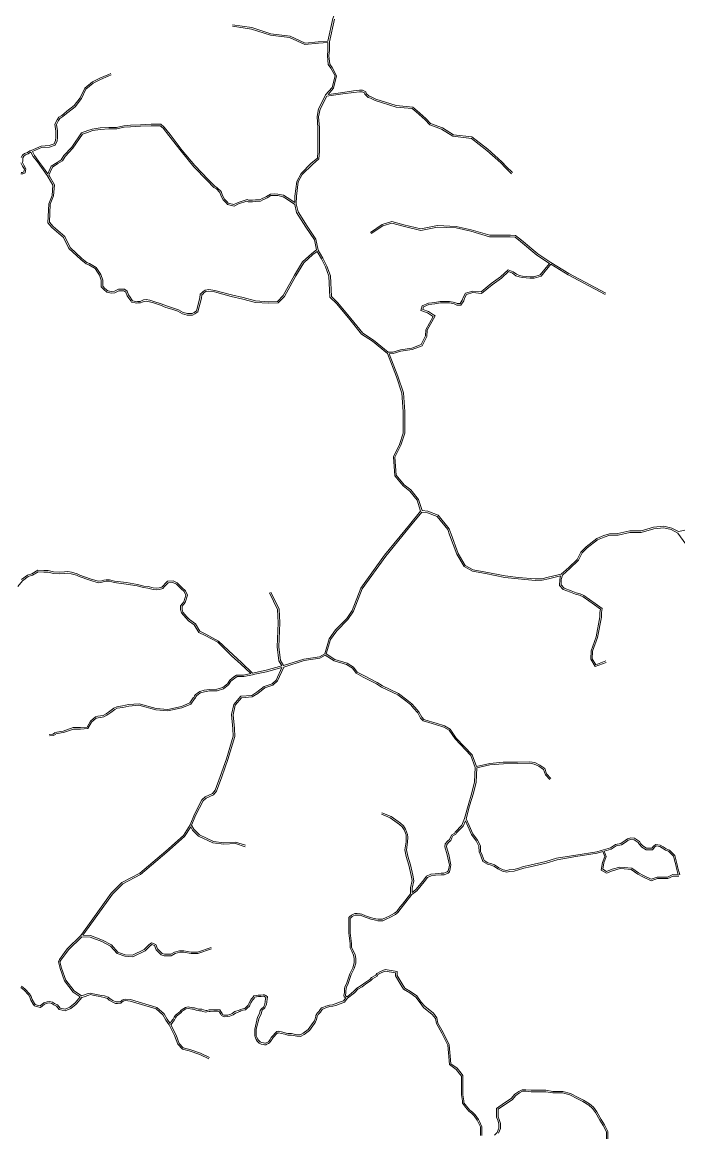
# Model space of a CAD drawing. Header units: millimetres. Extents: x 617885 to 663705, y 7172943 to 7234736.
# Drawn here: x 632193 to 634792, y 7202419 to 7206812 of the extents above; entities that cross this region are included whole.
import ezdxf

# ---------------------------------------------------------------- set-up
doc = ezdxf.new("R2010")
doc.units = ezdxf.units.MM
doc.layers.add('VIAS', color=7, linetype='Continuous', lineweight=5)

msp = doc.modelspace()

# ---------------------------------------------------------------- linework, layer by layer
at = {"layer": 'VIAS', "color": 253}
for points in [[(633256.3, 7207301.5), (633319.1, 7207240.9), (633377.2, 7207176.1), (633399.2, 7207130), (633397, 7207081.4), (633392.5, 7207022.3), (633404.4, 7206993.6), (633474, 7206961.1), (633423.1, 7206826), (633403.6, 7206737.5), (633365, 7206734.3), (633312.7, 7206729.6), (633253.5, 7206756.8), (633177.7, 7206766.4), (633102.1, 7206790.5), (633026.3, 7206801.8)], [(633025.4, 7206795.9), (633100.7, 7206784.7), (633176.4, 7206760.5), (633251.8, 7206750.9), (633311.6, 7206723.5), (633365.5, 7206728.4), (633403, 7206731.5), (633403, 7206701.1), (633401.3, 7206679), (633404.8, 7206644.2), (633415.3, 7206630.2), (633431.6, 7206599.3), (633420.2, 7206553.9), (633394.2, 7206524), (633393.8, 7206523.3), (633366.7, 7206469.2), (633360.6, 7206438.6), (633363.6, 7206393.5), (633363.6, 7206301.1), (633362.2, 7206274.1), (633337.7, 7206253.9), (633296.9, 7206213.2), (633280, 7206182.5), (633272.7, 7206123.7), (633272.1, 7206098.5), (633242.2, 7206118.7), (633227.8, 7206127.3), (633205.8, 7206132.1), (633190.6, 7206133), (633175.8, 7206132), (633160.5, 7206122.5), (633152.3, 7206118.8), (633143, 7206114.2), (633134.3, 7206109.8), (633117.3, 7206108.9), (633104.4, 7206108), (633088.5, 7206108), (633083.4, 7206110.1), (633047.9, 7206098.6), (633031.1, 7206090.6), (633009.2, 7206096.5), (633007.8, 7206098.6), (632994, 7206112.4), (632986, 7206126.6), (632980.3, 7206141.8), (632965.7, 7206157.4), (632955.5, 7206162.9), (632929.6, 7206190.4), (632876.9, 7206244.6), (632826.9, 7206305), (632778.8, 7206367.6), (632755.6, 7206397), (632742, 7206408.4), (632703.3, 7206408.4), (632661.4, 7206406.3), (632621.6, 7206404.2), (632596.3, 7206402.1), (632567.2, 7206395.9), (632536.1, 7206395.9), (632502.5, 7206393.8), (632470.7, 7206389.5), (632453.7, 7206383.2), (632427.7, 7206374.5), (632389.7, 7206317.5), (632358.3, 7206284.1), (632348.1, 7206267.7), (632331.9, 7206257.6), (632308.6, 7206242.1), (632294.7, 7206212.6), (632274.3, 7206241.1), (632258.6, 7206262.9), (632241.5, 7206284.2), (632233.7, 7206300.1), (632270.1, 7206315.7), (632300.9, 7206318.3), (632324.2, 7206325.3), (632331.4, 7206342.1), (632332.9, 7206356.4), (632332.9, 7206381.9), (632329.4, 7206407.8), (632336.8, 7206422.7), (632342.8, 7206431.3), (632354, 7206438.3), (632362.1, 7206444.9), (632373.6, 7206455), (632403.6, 7206477.8), (632428, 7206510.2), (632445.7, 7206547.7), (632474.8, 7206571), (632503.4, 7206584.8), (632534.3, 7206598.7), (632546.2, 7206603.7)], [(634133.9, 7206216.8), (634110.2, 7206239.5), (634091.4, 7206259.3), (634036.1, 7206309.3), (633973.4, 7206358.2), (633899.9, 7206366.5), (633856.2, 7206393.7), (633809.7, 7206411.6), (633791.2, 7206431.6), (633757, 7206462), (633738.9, 7206476.1), (633674.1, 7206482.2), (633592.8, 7206507.9), (633583, 7206513.4), (633574.7, 7206517.3), (633566.1, 7206520), (633554.7, 7206529.8), (633553.6, 7206535.9), (633539.8, 7206543.1), (633528.5, 7206542.5), (633504.7, 7206540.2), (633462.2, 7206534), (633415.9, 7206527.4), (633403.9, 7206525.9), (633425.7, 7206551), (633437.9, 7206600.1), (633420.4, 7206633.4), (633410.6, 7206646.4), (633407.4, 7206679.1), (633409, 7206700.9), (633409, 7206734.4), (633428.9, 7206824.3)], [(632189.5, 7206276.8), (632195.2, 7206285.7), (632203, 7206292.8), (632214, 7206297.2), (632224.1, 7206303), (632228.6, 7206304.5), (632268.6, 7206321.6), (632299.8, 7206324.2), (632319.8, 7206330.2), (632325.5, 7206343.6), (632326.9, 7206356.7), (632326.9, 7206381.5), (632323.2, 7206408.9), (632331.6, 7206425.7), (632338.6, 7206435.8), (632350.5, 7206443.2), (632358.2, 7206449.5), (632369.8, 7206459.6), (632399.3, 7206482), (632422.8, 7206513.3), (632440.9, 7206551.5), (632471.6, 7206576.1), (632500.9, 7206590.2), (632531.9, 7206604.2), (632543.9, 7206609.2)], [(634129.8, 7206212.4), (634105.9, 7206235.3), (634087.2, 7206255.1), (634032.2, 7206304.7), (633971, 7206352.5), (633897.9, 7206360.7), (633853.5, 7206388.3), (633806.3, 7206406.5), (633787, 7206427.3), (633753.2, 7206457.4), (633736.6, 7206470.3), (633672.9, 7206476.3), (633590.4, 7206502.3), (633580.3, 7206508.1), (633572.5, 7206511.7), (633563.2, 7206514.7), (633549.1, 7206526.7), (633548.2, 7206531.9), (633538.5, 7206537), (633528.9, 7206536.6), (633505.5, 7206534.2), (633463, 7206528.1), (633416.7, 7206521.5), (633398.5, 7206519.2), (633372.5, 7206467.3), (633366.6, 7206438.2), (633369.6, 7206393.7), (633369.6, 7206300.9), (633368, 7206271.1), (633341.7, 7206249.5), (633301.8, 7206209.6), (633285.8, 7206180.6), (633278.7, 7206123.3), (633278, 7206093.2), (633285.2, 7206062), (633321.6, 7206004.6), (633355.9, 7205953.7), (633365, 7205910.9), (633382.9, 7205879.2), (633399, 7205846.9), (633413.3, 7205808.3), (633417.3, 7205726.8), (633442.6, 7205701.5), (633494.2, 7205639.4), (633541, 7205582.6), (633583.1, 7205554.5), (633642.4, 7205506.3), (633660.5, 7205506.9), (633690.5, 7205516.2), (633735.8, 7205522.7), (633772.5, 7205537.2), (633789, 7205570.8), (633790.2, 7205594.9), (633819.9, 7205648.1), (633817.8, 7205649.4), (633798.1, 7205661.9), (633771.5, 7205671.8), (633776.1, 7205690.3), (633801.4, 7205701), (633826.2, 7205703.8), (633848.2, 7205707.4), (633884.9, 7205707.4), (633905.5, 7205703.7), (633914.3, 7205699.3), (633926.5, 7205699.3), (633935.3, 7205712), (633938, 7205722.7), (633947.9, 7205740.5), (633976.8, 7205748.5), (634009.5, 7205745.6), (634049.2, 7205778.2), (634086.8, 7205804.2), (634117, 7205832.9), (634136.6, 7205824.8), (634149.5, 7205814.7), (634161.9, 7205810.6), (634173.2, 7205807.7), (634188.9, 7205806.3), (634203.3, 7205804.9), (634218.6, 7205804.9), (634243.4, 7205813.1), (634279.8, 7205857.7), (634230.6, 7205890.9), (634166, 7205944.6), (634143.8, 7205962), (634125.2, 7205963.6), (634043, 7205963.6), (633969, 7205984.9), (633910.4, 7205998), (633836.9, 7206001.3), (633771.2, 7205988.1), (633701.7, 7206004.6), (633656.6, 7206017.5), (633620.2, 7206006.4), (633574.8, 7205975.6)], [(632298.6, 7206206.8), (632300.9, 7206202.4), (632320.8, 7206168.7), (632317.7, 7206125.4), (632304.2, 7206092.5), (632301.3, 7206020.8), (632315.4, 7206004), (632362.1, 7205964.8), (632383.1, 7205920.5), (632429, 7205877.6), (632449.6, 7205861.4), (632459.9, 7205857), (632486, 7205841.6), (632496.9, 7205826.1), (632504.7, 7205813.7), (632512.4, 7205792), (632512.4, 7205767.3), (632520.5, 7205759.2), (632531.8, 7205749.4), (632545.5, 7205746.6), (632558.1, 7205748), (632574.7, 7205755.6), (632597.8, 7205755.6), (632608.3, 7205748.5), (632614.6, 7205733), (632620.3, 7205724.3), (632627.8, 7205713.8), (632630.2, 7205710.3), (632642.6, 7205707.6), (632646.3, 7205706.3), (632650.3, 7205707.7), (632660.6, 7205707.7), (632666.1, 7205710.4), (632674, 7205713.6), (632683.9, 7205715.2), (632698, 7205712.1), (632714.6, 7205707.5), (632743.3, 7205698.5), (632764.2, 7205689.5), (632788, 7205682.1), (632812.3, 7205674.5), (632830.2, 7205664.1), (632847.4, 7205659.8), (632865.8, 7205659.8), (632874, 7205663.8), (632883.4, 7205670.5), (632896.7, 7205721.8), (632898.4, 7205736.4), (632905, 7205741.3), (632908, 7205745.9), (632918.1, 7205752.6), (632932.7, 7205754.2), (632955.7, 7205751.2), (633021.8, 7205733.2), (633068.2, 7205722.7), (633117.4, 7205709.3), (633167.9, 7205706.3), (633204, 7205707.8), (633226.8, 7205730.6), (633271.6, 7205811.1), (633303.3, 7205863.9), (633339.7, 7205897.2), (633358.8, 7205911.1), (633350.3, 7205951.3), (633316.6, 7206001.3), (633279.6, 7206059.6), (633272.4, 7206091.1), (633239, 7206113.6), (633225.6, 7206121.6), (633205, 7206126.1), (633190.6, 7206127), (633177.7, 7206126.1), (633163.3, 7206117.2), (633154.9, 7206113.4), (633145.7, 7206108.8), (633135.9, 7206103.9), (633117.7, 7206103), (633104.6, 7206102), (633087.3, 7206102), (633083.1, 7206103.7), (633050.1, 7206093), (633031.7, 7206084.3), (633005.5, 7206091.3), (633003.2, 7206094.8), (632989.2, 7206108.7), (632980.6, 7206124.1), (632975.1, 7206138.6), (632962, 7206152.6), (632951.8, 7206158.1), (632925.2, 7206186.3), (632872.4, 7206240.5), (632822.2, 7206301.2), (632774.1, 7206363.9), (632751.3, 7206392.8), (632739.9, 7206402.4), (632703.4, 7206402.4), (632661.7, 7206400.3), (632622, 7206398.2), (632597.2, 7206396.1), (632567.8, 7206389.9), (632536.3, 7206389.9), (632503, 7206387.8), (632472.1, 7206383.7), (632455.7, 7206377.5), (632431.5, 7206369.5), (632394.4, 7206313.7), (632363.1, 7206280.4), (632352.4, 7206263.3), (632335.1, 7206252.6), (632313.3, 7206238), (632298.6, 7206206.8)], [(633177.2, 7204558.1), (633210, 7204490.1), (633212.6, 7204436.2), (633208.7, 7204341.3), (633215.3, 7204287.9), (633227.6, 7204267.3), (633308.4, 7204292.9), (633369.9, 7204302.3), (633390.6, 7204314.1), (633408.6, 7204373.2), (633433.9, 7204408), (633477.6, 7204453.5), (633498.7, 7204485.6), (633533.6, 7204573.7), (633627.8, 7204703.8), (633725.7, 7204823.4), (633770.1, 7204878), (633756, 7204921.8), (633727.6, 7204957.4), (633700.5, 7204978.1), (633667.6, 7205017.9), (633662.4, 7205092.3), (633686.3, 7205141.8), (633701.3, 7205186.8), (633701.3, 7205272.3), (633696.3, 7205344.4), (633674.4, 7205409.8), (633638.9, 7205501.5), (633579.5, 7205549.7), (633536.9, 7205578.1), (633489.6, 7205635.6), (633438.2, 7205697.4), (633411.4, 7205724.2), (633407.3, 7205807.1), (633393.5, 7205844.5), (633377.6, 7205876.4), (633361.2, 7205905.5), (633343.5, 7205892.6), (633308, 7205860.1), (633276.8, 7205808.1), (633231.7, 7205726.9), (633206.6, 7205701.9), (633167.8, 7205700.3), (633116.4, 7205703.3), (633066.8, 7205716.9), (633020.3, 7205727.4), (632954.5, 7205745.3), (632932.6, 7205748.2), (632920.2, 7205746.8), (632912.3, 7205741.6), (632909.4, 7205737.2), (632904, 7205733.1), (632902.7, 7205720.7), (632888.7, 7205666.9), (632877.1, 7205658.7), (632867.3, 7205653.8), (632846.7, 7205653.8), (632828, 7205658.4), (632809.9, 7205669), (632786.3, 7205676.4), (632762.1, 7205683.9), (632741.2, 7205692.9), (632712.9, 7205701.8), (632696.6, 7205706.2), (632683.7, 7205709.1), (632675.6, 7205707.7), (632668.5, 7205704.9), (632662, 7205701.7), (632651.3, 7205701.7), (632646.3, 7205700), (632641, 7205701.8), (632626.5, 7205705), (632622.9, 7205710.4), (632615.4, 7205720.9), (632609.2, 7205730.2), (632603.5, 7205744.6), (632596, 7205749.6), (632576, 7205749.6), (632559.7, 7205742.1), (632545.3, 7205740.5), (632529, 7205743.8), (632516.4, 7205754.9), (632506.4, 7205764.8), (632506.4, 7205791), (632499.2, 7205811.1), (632491.9, 7205822.7), (632481.9, 7205837.1), (632457.1, 7205851.7), (632446.5, 7205856.2), (632425.1, 7205873), (632378.1, 7205916.9), (632357.2, 7205961), (632311.1, 7205999.7), (632295.2, 7206018.8), (632298.3, 7206093.8), (632311.8, 7206126.8), (632314.7, 7206167.3), (632295.6, 7206199.5), (632292.7, 7206205.2), (632253.8, 7206259.3), (632236.4, 7206280.9), (632228.1, 7206298), (632226.6, 7206297.5), (632216.7, 7206291.8), (632206.2, 7206287.6), (632199.8, 7206281.8), (632195.5, 7206275.1), (632195.5, 7206263.6), (632194.8, 7206256.4), (632199.4, 7206245.9), (632208.5, 7206232.2), (632205, 7206216.5), (632195.8, 7206211.9), (632188.4, 7206211.9)], [(632188.9, 7206217.9), (632194.4, 7206217.9), (632199.8, 7206220.6), (632202.1, 7206231), (632194.1, 7206243), (632188.7, 7206255.4)], [(633571.4, 7205980.6), (633617.6, 7206011.9), (633656.6, 7206023.8), (633703.2, 7206010.5), (633771.3, 7205994.3), (633836.5, 7206007.3), (633911.2, 7206003.9), (633970.5, 7205990.8), (634043.9, 7205969.6), (634125.4, 7205969.6), (634146.1, 7205967.9), (634169.8, 7205949.3), (634234.2, 7205895.7), (634285.9, 7205860.9), (634356.4, 7205818.5), (634503.7, 7205740.8)], [(634822.7, 7204804), (634790.2, 7204796.9), (634764.3, 7204810.7), (634733.1, 7204818.7), (634691.7, 7204814.3), (634642.5, 7204799.6), (634597.7, 7204799.6), (634550.9, 7204789.2), (634517.9, 7204788.4), (634494.9, 7204781.3), (634467.6, 7204769.8), (634426, 7204737.3), (634404.8, 7204716.2), (634389.6, 7204687.2), (634356.7, 7204655.7), (634326.9, 7204628.7), (634275.5, 7204616.6), (634249.8, 7204610.8), (634223.9, 7204609.9), (634156.9, 7204616.2), (634104.4, 7204621.6), (634028.2, 7204637), (633977.8, 7204646), (633947.1, 7204663.5), (633918.6, 7204710.2), (633890.5, 7204786.9), (633883.1, 7204808.2), (633839.6, 7204861.9), (633798.5, 7204877.7), (633775.7, 7204880.2), (633761.4, 7204924.7), (633731.9, 7204961.8), (633704.7, 7204982.5), (633673.4, 7205020.3), (633668.5, 7205091.1), (633691.9, 7205139.6), (633707.3, 7205185.8), (633707.3, 7205272.5), (633702.2, 7205345.6), (633680.1, 7205411.9), (633645.7, 7205500.4), (633661.4, 7205500.9), (633691.8, 7205510.3), (633737.3, 7205516.8), (633776.9, 7205532.5), (633794.9, 7205569.3), (633796.1, 7205593.2), (633828, 7205650.3), (633821, 7205654.5), (633800.8, 7205667.3), (633778.6, 7205675.5), (633781.2, 7205686), (633803, 7205695.2), (633827.1, 7205697.8), (633848.6, 7205701.4), (633884.4, 7205701.4), (633903.6, 7205697.9), (633912.9, 7205693.3), (633929.7, 7205693.3), (633940.9, 7205709.5), (633943.6, 7205720.5), (633951.9, 7205735.4), (633977.4, 7205742.4), (634011.4, 7205739.4), (634052.8, 7205773.4), (634090.6, 7205799.5), (634118.3, 7205825.9), (634133.5, 7205819.5), (634146.6, 7205809.3), (634160.3, 7205804.8), (634172.2, 7205801.8), (634188.4, 7205800.3), (634203, 7205798.9), (634219.5, 7205798.9), (634246.9, 7205808), (634284.9, 7205854.4), (634353.5, 7205813.3), (634500.9, 7205735.5)], [(634285.7, 7203821), (634269, 7203838.7), (634262.1, 7203859.5), (634241.7, 7203873.9), (634221.7, 7203883.3), (634202.8, 7203886.9), (634153.5, 7203885.7), (634097.5, 7203884.6), (634043.7, 7203880), (633991.3, 7203868), (633973.6, 7203914.2), (633911.3, 7203980.7), (633887.4, 7204015.6), (633864.7, 7204028.9), (633831.5, 7204039.9), (633804.1, 7204047.2), (633783, 7204054.3), (633774.7, 7204062.5), (633763.8, 7204084.3), (633747.2, 7204102.8), (633736.1, 7204115.7), (633715.8, 7204132.3), (633682.7, 7204156.2), (633618.8, 7204187.2), (633598.8, 7204200), (633545.8, 7204227.3), (633519.1, 7204241.6), (633504.5, 7204261.5), (633480, 7204276.6), (633430.8, 7204291.2), (633396.6, 7204313.4), (633414, 7204370.5), (633438.5, 7204404.2), (633482.3, 7204449.7), (633504.1, 7204482.8), (633538.9, 7204570.8), (633632.6, 7204700.1), (633730.4, 7204819.6), (633774.7, 7204874.2), (633797.1, 7204871.8), (633835.9, 7204856.8), (633877.8, 7204805.2), (633884.9, 7204784.8), (633913.1, 7204707.6), (633942.8, 7204659.1), (633975.7, 7204640.3), (634027.1, 7204631.1), (634103.4, 7204615.7), (634156.3, 7204610.2), (634223.8, 7204603.9), (634250.6, 7204604.8), (634276.8, 7204610.7), (634324.3, 7204621.9), (634321, 7204608.3), (634319.9, 7204583.8), (634334.8, 7204568.4), (634364, 7204557.3), (634383.4, 7204549.4), (634399.5, 7204545.2), (634413, 7204539.7), (634458.1, 7204507.6), (634481.8, 7204490.2), (634479.5, 7204477.1), (634479.5, 7204459.8), (634464.9, 7204380.4), (634444.9, 7204325.7), (634443.5, 7204292.4), (634461.3, 7204262.9), (634504.8, 7204279.7)], [(634820.4, 7204747.1), (634787.7, 7204791.5), (634762.1, 7204805), (634732.7, 7204812.6), (634692.9, 7204808.3), (634643.4, 7204793.6), (634598.3, 7204793.6), (634551.6, 7204783.2), (634518.9, 7204782.4), (634496.9, 7204775.6), (634470.6, 7204764.6), (634429.9, 7204732.8), (634409.6, 7204712.6), (634394.4, 7204683.5), (634360.8, 7204651.4), (634331.1, 7204624.3), (634327, 7204607.4), (634326, 7204586.2), (634338.2, 7204573.5), (634366.2, 7204562.8), (634385.3, 7204555.1), (634401.4, 7204551), (634415.9, 7204545), (634461.6, 7204512.5), (634488.4, 7204492.8), (634485.5, 7204476.6), (634485.5, 7204459.3), (634470.8, 7204378.8), (634450.9, 7204324.5), (634449.6, 7204293.9), (634463.8, 7204270.3), (634502.7, 7204285.3)], [(632300.8, 7203994.7), (632314.1, 7203996.4), (632321.3, 7203999.3), (632323.2, 7204003), (632346.9, 7204006.7), (632355.2, 7204008.3), (632394.9, 7204022.1), (632424.4, 7204022.1), (632450.1, 7204023.7), (632463.2, 7204046.7), (632483, 7204064.7), (632492.4, 7204066.6), (632502.8, 7204068.3), (632514.2, 7204069.9), (632525.6, 7204076.4), (632540.9, 7204086.6), (632556.4, 7204098.7), (632567.4, 7204104.1), (632590, 7204107.6), (632614.1, 7204112.8), (632655.9, 7204116.2), (632723.4, 7204097.8), (632769.7, 7204094.1), (632823.6, 7204105.3), (632857.4, 7204119.2), (632870.7, 7204139.9), (632873.5, 7204142.7), (632874.9, 7204147.1), (632879.3, 7204152.3), (632887.2, 7204158.6), (632896.8, 7204165), (632913.4, 7204169.8), (632934.8, 7204172.7), (632964.1, 7204173.3), (632987.9, 7204180.3), (633005.7, 7204194.6), (633014.8, 7204209.1), (633031.5, 7204222.1), (633042, 7204229.3), (633069.7, 7204229.9), (633098.2, 7204236), (633057.9, 7204274.5), (633023.7, 7204304.8), (632967.3, 7204359.4), (632917.8, 7204386.6), (632892, 7204398.2), (632874.4, 7204428.4), (632852.2, 7204444.4), (632840.8, 7204455.9), (632824, 7204475.2), (632820, 7204488.7), (632820, 7204503.9), (632832.8, 7204519.3), (632841, 7204545.1), (632834.2, 7204559.7), (632820.9, 7204571.8), (632803.7, 7204589), (632789.9, 7204595.9), (632770.6, 7204594.7), (632764, 7204588.2), (632756.5, 7204579.4), (632749.7, 7204572.6), (632737.4, 7204568.5), (632725.6, 7204567.2), (632711.3, 7204568.5), (632691.3, 7204573.5), (632673.8, 7204576), (632648.8, 7204582.3), (632605.2, 7204589.7), (632557.8, 7204595.2), (632538.3, 7204600.8), (632526.4, 7204600.8), (632518.5, 7204599.5), (632510, 7204596.6), (632493.6, 7204595.1), (632460.8, 7204605.1), (632418.5, 7204619.2), (632408.7, 7204624.8), (632386.8, 7204630.3), (632373.3, 7204632.9), (632361.1, 7204631.6), (632342.7, 7204630.2), (632316.9, 7204631.6), (632296, 7204637.2), (632279.5, 7204637.2), (632256.5, 7204638.5), (632234.6, 7204624.8), (632216.5, 7204619.3), (632194.8, 7204603), (632176.7, 7204579.3)], [(633171.8, 7204555.5), (633204, 7204488.6), (633206.6, 7204436.2), (633202.7, 7204341), (633209.5, 7204286), (633221.6, 7204265.6), (633159, 7204248.4), (633105.3, 7204237.5), (633062, 7204279), (633027.8, 7204309.2), (632970.9, 7204364.3), (632920.5, 7204392), (632896.3, 7204402.9), (632878.9, 7204432.5), (632856.1, 7204449), (632845.1, 7204460), (632829.4, 7204478.1), (632826, 7204489.6), (632826, 7204501.8), (632838.1, 7204516.3), (632847.4, 7204545.5), (632839.2, 7204563.3), (632825, 7204576.1), (632807.3, 7204593.9), (632791.1, 7204602), (632768, 7204600.6), (632759.6, 7204592.2), (632752.1, 7204583.5), (632746.4, 7204577.8), (632736.1, 7204574.4), (632725.5, 7204573.2), (632712.3, 7204574.4), (632692.4, 7204579.4), (632674.9, 7204581.9), (632650, 7204588.1), (632606.1, 7204595.7), (632559, 7204601.1), (632539.2, 7204606.8), (632525.9, 7204606.8), (632517, 7204605.3), (632508.7, 7204602.5), (632494.2, 7204601.2), (632462.6, 7204610.8), (632420.9, 7204624.7), (632411, 7204630.4), (632388.1, 7204636.1), (632373.6, 7204639), (632360.6, 7204637.6), (632342.6, 7204636.2), (632317.9, 7204637.6), (632296.8, 7204643.2), (632279.7, 7204643.2), (632255, 7204644.6), (632232.1, 7204630.3), (632213.8, 7204624.7), (632190.6, 7204607.3)], [(633617.3, 7203684.8), (633653.2, 7203669.7), (633691.2, 7203643.8), (633701.9, 7203633.1), (633710.7, 7203620.4), (633718.5, 7203599.1), (633719.5, 7203588.2), (633718.5, 7203569.1), (633713.9, 7203538.6), (633719.4, 7203513), (633729.6, 7203479.1), (633739.1, 7203438.3), (633742.9, 7203416.4), (633736.6, 7203386.9), (633736.4, 7203369.9), (633751, 7203381.1), (633779, 7203415), (633793.6, 7203433.6), (633810.7, 7203441.8), (633827.9, 7203443.9), (633851, 7203446), (633862.4, 7203446), (633875.8, 7203451.1), (633879, 7203454.9), (633881.6, 7203465.2), (633884.3, 7203478.4), (633875.5, 7203518.1), (633866.5, 7203550), (633867.6, 7203562.3), (633877.2, 7203573), (633884.7, 7203579.5), (633888.5, 7203587.9), (633893.8, 7203597.6), (633905.4, 7203604.3), (633907.2, 7203608.8), (633933.7, 7203635.3), (633944.3, 7203662.1), (633958.2, 7203713.9), (633973.4, 7203764.4), (633984.1, 7203806.8), (633986.4, 7203864), (633968.4, 7203911), (633906.6, 7203976.9), (633883.2, 7204011.1), (633862.2, 7204023.4), (633829.7, 7204034.2), (633802.4, 7204041.5), (633779.8, 7204049), (633769.8, 7204059), (633758.8, 7204080.9), (633742.7, 7204098.8), (633731.9, 7204111.4), (633712.1, 7204127.6), (633679.6, 7204151.1), (633615.9, 7204182), (633595.8, 7204194.8), (633543, 7204222), (633515, 7204236.9), (633500.4, 7204257), (633477.5, 7204271.1), (633428.3, 7204285.7), (633393, 7204308.6), (633372, 7204296.5), (633309.7, 7204287), (633228.4, 7204261.3), (633204.2, 7204206.4), (633185.8, 7204189.7), (633153.9, 7204178.6), (633125.5, 7204156.5), (633104.1, 7204143.3), (633061.7, 7204140.2), (633036, 7204110), (633028.3, 7204073), (633033, 7204017.8), (633034.6, 7203987.1), (633007.2, 7203896.3), (632983.2, 7203826.8), (632962.8, 7203770.8), (632950.6, 7203755.9), (632921.4, 7203743.2), (632909.5, 7203732.5), (632880.3, 7203676.6), (632863.9, 7203635.5), (632872.6, 7203620), (632894.9, 7203598.1), (632949.9, 7203571.4), (632991.4, 7203566.7), (633038, 7203569.1), (633077.6, 7203556.2)], [(632301.6, 7203988.8), (632315.7, 7203990.5), (632325.6, 7203994.5), (632327.2, 7203997.6), (632348, 7204000.8), (632356.8, 7204002.5), (632395.9, 7204016.1), (632424.6, 7204016.1), (632453.7, 7204017.9), (632467.9, 7204042.9), (632485.8, 7204059.1), (632493.5, 7204060.7), (632503.7, 7204062.4), (632516.2, 7204064.1), (632528.8, 7204071.3), (632544.4, 7204081.7), (632559.6, 7204093.6), (632569.2, 7204098.3), (632591.1, 7204101.7), (632615, 7204106.8), (632655.3, 7204110.2), (632722.4, 7204091.9), (632770.1, 7204088), (632825.4, 7204099.5), (632861.4, 7204114.4), (632875.4, 7204136.1), (632878.7, 7204139.4), (632880.3, 7204144.1), (632883.5, 7204148), (632890.8, 7204153.8), (632899.4, 7204159.5), (632914.6, 7204163.9), (632935.3, 7204166.7), (632965.1, 7204167.3), (632990.7, 7204174.9), (633010.3, 7204190.6), (633019.3, 7204205), (633035.1, 7204217.3), (633043.9, 7204223.4), (633070.4, 7204223.9), (633104.3, 7204231.1), (633107, 7204231.7), (633160.4, 7204242.6), (633220.9, 7204259.2), (633199.2, 7204210), (633182.6, 7204195), (633151, 7204183.9), (633122.1, 7204161.5), (633102.2, 7204149.2), (633058.7, 7204146), (633030.4, 7204112.7), (633022.2, 7204073.4), (633027, 7204017.4), (633028.6, 7203987.8), (633001.5, 7203898.1), (632977.5, 7203828.8), (632957.5, 7203773.8), (632946.9, 7203760.8), (632918.1, 7203748.3), (632904.7, 7203736.3), (632874.9, 7203679.1), (632857.9, 7203636.7), (632831.2, 7203595.4), (632762.5, 7203533.5), (632658.7, 7203445.9), (632588.2, 7203409.3), (632545.8, 7203366.9), (632453.6, 7203238.2), (632425.7, 7203199.9), (632371.7, 7203147.2), (632361, 7203132.6), (632341.1, 7203104.7), (632336.6, 7203095.6), (632343.5, 7203068.8), (632361.2, 7203020.3), (632395.2, 7202975.9), (632423.3, 7202956.4), (632403.3, 7202932.6), (632382.6, 7202915.5), (632363.3, 7202907.6), (632343.4, 7202912.5), (632333.3, 7202925), (632321.4, 7202930.7), (632313.2, 7202936.3), (632301.8, 7202939), (632292.5, 7202937.7), (632279, 7202933.2), (632264.5, 7202921.6), (632256.4, 7202923.1), (632245.3, 7202927), (632242.3, 7202930.9), (632233.4, 7202946.9), (632229.2, 7202957.9), (632222.8, 7202968.7), (632204.9, 7202987.9), (632190.2, 7202999.2)], [(634281.3, 7203816.9), (634263.8, 7203835.6), (634257, 7203855.8), (634238.7, 7203868.7), (634219.9, 7203877.6), (634202.3, 7203880.8), (634153.6, 7203879.7), (634097.9, 7203878.6), (634044.6, 7203874), (633992.3, 7203862.1), (633990.1, 7203806), (633979.1, 7203762.8), (633964, 7203712.3), (633950.3, 7203661.4), (633962.3, 7203634), (633976.5, 7203601.4), (633995, 7203576.8), (634006.7, 7203554.4), (634007.8, 7203531.7), (634013.8, 7203516.7), (634021.6, 7203496.1), (634036.8, 7203487.6), (634047.9, 7203484.5), (634062.7, 7203479.3), (634074.4, 7203471.8), (634079.4, 7203467.8), (634096.4, 7203459.8), (634110.7, 7203456), (634120.5, 7203459), (634139, 7203460), (634155.1, 7203465), (634176.9, 7203472.2), (634202.7, 7203477.4), (634265.3, 7203491.8), (634308.6, 7203505.2), (634383.9, 7203517.5), (634467.1, 7203530.9), (634484.3, 7203535.9), (634494.2, 7203538.8), (634521.2, 7203546.9), (634541.9, 7203559.8), (634562.4, 7203563.6), (634579.8, 7203574.8), (634589.1, 7203581.4), (634601.6, 7203585.6), (634617.1, 7203584.2), (634636.3, 7203571.9), (634641.6, 7203562.6), (634650, 7203554.2), (634664.4, 7203544.6), (634685.2, 7203544.6), (634693.5, 7203554), (634701.2, 7203560.1), (634718.4, 7203557.3), (634730.5, 7203550.5), (634741.8, 7203543), (634754.9, 7203537.7), (634776.5, 7203516.2), (634783.1, 7203489.8), (634787, 7203474.1), (634787, 7203471.5), (634795.5, 7203438.9)], [(632942.7, 7203147), (632888.4, 7203127.8), (632861.6, 7203127.8), (632832.1, 7203133), (632817.1, 7203133), (632798.8, 7203128), (632782.8, 7203119.1), (632755.5, 7203119.1), (632743.9, 7203123), (632723.9, 7203143), (632717.2, 7203159.7), (632706.2, 7203163.8), (632699, 7203158), (632679.6, 7203138.7), (632630.7, 7203115.6), (632599.7, 7203117.7), (632568.7, 7203129), (632543.4, 7203157.6), (632508.6, 7203175.6), (632463, 7203193.6), (632429.1, 7203194.8), (632376.3, 7203143.3), (632365.9, 7203129), (632346.3, 7203101.6), (632342.9, 7203094.9), (632349.2, 7203070.5), (632366.5, 7203023.3), (632399.4, 7202980.3), (632428.2, 7202960.3), (632436.7, 7202963), (632455, 7202969.7), (632464.4, 7202971.7), (632474.8, 7202969.1), (632487.5, 7202966.1), (632494.7, 7202964.9), (632506.8, 7202962.5), (632519.8, 7202960.7), (632533.4, 7202956.1), (632541.5, 7202949.2), (632552.2, 7202942.7), (632563.6, 7202937), (632570.1, 7202937), (632581.3, 7202937.6), (632584.8, 7202940.1), (632588.5, 7202943.2), (632594, 7202946.6), (632602.3, 7202948), (632622, 7202946.2), (632726.2, 7202914.9), (632755.3, 7202889.2), (632767.4, 7202868.2), (632778.8, 7202851.6), (632782.9, 7202859), (632791.1, 7202869), (632794.7, 7202877.1), (632799.7, 7202884.1), (632817.1, 7202897.8), (632822.6, 7202904.2), (632826.6, 7202907.2), (632839.1, 7202914.9), (632850.2, 7202916.9), (632868, 7202914.1), (632875.5, 7202913.2), (632883.9, 7202910.4), (632891, 7202908.6), (632896.1, 7202907.8), (632904.8, 7202907.8), (632910.6, 7202904.9), (632920.5, 7202902.4), (632923.5, 7202903.1), (632932.9, 7202905), (632937.7, 7202905), (632951.4, 7202905.9), (632966.3, 7202905.9), (632971.8, 7202905), (632976, 7202905), (632979.5, 7202899.1), (632985.2, 7202891.7), (632986.7, 7202887.7), (632991.8, 7202884.8), (632995.5, 7202884.1), (633006.7, 7202884.9), (633013.7, 7202886.7), (633019.7, 7202888.4), (633024.7, 7202890.9), (633034.9, 7202898.3), (633052.5, 7202904.8), (633056.8, 7202906.8), (633066.4, 7202909.5), (633074.5, 7202910.6), (633080.5, 7202917.8), (633087.9, 7202924), (633090.2, 7202929.7), (633092.9, 7202936.5), (633099.7, 7202947.4), (633106.2, 7202953.9), (633110.7, 7202961.3), (633119.8, 7202962.8), (633127.9, 7202964.1), (633138.3, 7202964.1), (633147.4, 7202965.4), (633152.4, 7202965.4), (633157.2, 7202962.3), (633163.9, 7202957.2), (633162.3, 7202947.7), (633159.7, 7202926.5), (633154, 7202913.8), (633143.5, 7202904.7), (633141.4, 7202900.3), (633138.8, 7202888.6), (633130.9, 7202874.2), (633119.5, 7202828.8), (633119.5, 7202803.2), (633121.9, 7202796.8), (633125, 7202791.3), (633128.6, 7202785.2), (633133.7, 7202780.1), (633134.7, 7202778.6), (633140.7, 7202775.9), (633148.2, 7202774.6), (633153.1, 7202773.4), (633155.9, 7202773.4), (633159.2, 7202775.1), (633165, 7202777.6), (633168.2, 7202779.2), (633171.6, 7202783.8), (633174.6, 7202788), (633175.9, 7202791.2), (633178.8, 7202795.5), (633182, 7202799.3), (633183.4, 7202801.4), (633187.4, 7202805.4), (633193.2, 7202811.9), (633200.8, 7202819.4), (633204.7, 7202818.9), (633206.8, 7202821), (633219.4, 7202818), (633233.7, 7202814.8), (633238.3, 7202813.5), (633245, 7202811.7), (633259.8, 7202811.7), (633280.5, 7202807.1), (633293, 7202806.5), (633305.7, 7202813.2), (633325.8, 7202827.6), (633344.8, 7202854.9), (633348.6, 7202861), (633352.3, 7202869.7), (633355.5, 7202880.5), (633356.1, 7202883.2), (633357.6, 7202886.8), (633359.8, 7202890.5), (633362.6, 7202894), (633368.9, 7202900.3), (633372.7, 7202906.6), (633377.8, 7202913.1), (633383, 7202915.4), (633395.5, 7202920.6), (633409.5, 7202924.6), (633421.1, 7202925.9), (633432.4, 7202929), (633449.1, 7202935.5), (633465.1, 7202941), (633474.7, 7202952.9), (633468.1, 7202957.5), (633466.7, 7202963.2), (633468.7, 7202973.1), (633468.7, 7202980.3), (633469.3, 7202989.6), (633471.4, 7202999.3), (633477, 7203008.9), (633489.9, 7203048.2), (633501.5, 7203071.5), (633507.6, 7203091.3), (633507.6, 7203108.4), (633505.2, 7203121.8), (633497.7, 7203137.9), (633491.1, 7203151.3), (633491.1, 7203167.1), (633486, 7203209.5), (633486, 7203270.8), (633489.6, 7203274.4), (633496.3, 7203279.8), (633501.7, 7203282.5), (633510, 7203286.6), (633518.5, 7203286.6), (633531.6, 7203285.3), (633537.2, 7203283.9), (633552.6, 7203277.5), (633564, 7203273.7), (633575.3, 7203270), (633587.9, 7203267.4), (633593.1, 7203266.1), (633601.7, 7203263.7), (633619.7, 7203263.7), (633634.4, 7203271), (633645.9, 7203276.1), (633667.2, 7203287.4), (633675.6, 7203294.6), (633688.2, 7203311), (633698.4, 7203323.7), (633730.4, 7203364.9), (633730.6, 7203387.5), (633736.8, 7203416.6), (633733.2, 7203437.1), (633723.8, 7203477.5), (633713.5, 7203511.5), (633707.8, 7203538.4), (633712.5, 7203569.7), (633713.4, 7203588), (633712.6, 7203597.7), (633705.3, 7203617.6), (633697.3, 7203629.2), (633687.3, 7203639.2), (633650.3, 7203664.4), (633615, 7203679.3)], [(633075.7, 7203550.5), (633037.2, 7203563.1), (632991.2, 7203560.7), (632948.2, 7203565.6), (632891.4, 7203593.1), (632867.8, 7203616.3), (632860.4, 7203629.5), (632835.8, 7203591.4), (632766.5, 7203529), (632662, 7203440.9), (632591.8, 7203404.4), (632550.4, 7203363), (632458.4, 7203234.7), (632433.7, 7203200.7), (632464.2, 7203199.5), (632511.1, 7203181), (632547.2, 7203162.4), (632572.2, 7203134.1), (632600.9, 7203123.6), (632629.6, 7203121.7), (632676.1, 7203143.7), (632695, 7203162.5), (632705.1, 7203170.6), (632721.8, 7203164.4), (632729, 7203146.4), (632747.2, 7203128.2), (632756.5, 7203125.1), (632781.2, 7203125.1), (632796.5, 7203133.6), (632816.3, 7203139), (632832.6, 7203139), (632862.1, 7203133.8), (632887.4, 7203133.8), (632940.7, 7203152.7)], [(634012.7, 7202409), (634012.7, 7202443.4), (634003.9, 7202463.4), (633999.4, 7202472.3), (633986.3, 7202489.8), (633975.3, 7202500.8), (633964.6, 7202509.3), (633952, 7202524), (633941.9, 7202538.1), (633941.9, 7202546), (633937.6, 7202569.6), (633937.6, 7202645.4), (633930.6, 7202654.8), (633915.2, 7202674.5), (633890, 7202692.6), (633883.2, 7202767.2), (633858.9, 7202815.8), (633838.5, 7202853.1), (633835, 7202874), (633820.6, 7202892), (633786.3, 7202919.4), (633772.8, 7202936.3), (633755.4, 7202960.6), (633730.8, 7202978.1), (633707.3, 7202991.5), (633697.4, 7203008), (633677.3, 7203041.6), (633677.3, 7203057.1), (633629.3, 7203064.5), (633611.2, 7203057.2), (633596.5, 7203049.9), (633593, 7203042.9), (633576.3, 7203032.9), (633569.4, 7203026), (633548.9, 7203012.4), (633535.3, 7203002.1), (633517.9, 7202991.7), (633504, 7202977.8), (633478.9, 7202957.3), (633473.4, 7202961.1), (633472.8, 7202963.4), (633474.7, 7202972.5), (633474.7, 7202980.2), (633475.2, 7202988.8), (633477.1, 7202997.1), (633482.5, 7203006.4), (633495.5, 7203045.9), (633507.1, 7203069.3), (633513.6, 7203090.3), (633513.6, 7203108.9), (633511, 7203123.6), (633503.1, 7203140.5), (633497.1, 7203152.7), (633497.1, 7203167.4), (633492, 7203209.9), (633492, 7203268.4), (633493.6, 7203269.9), (633499.6, 7203274.7), (633504.4, 7203277.1), (633511.4, 7203280.6), (633518.2, 7203280.6), (633530.6, 7203279.4), (633535.3, 7203278.2), (633550.5, 7203271.9), (633562.1, 7203268), (633573.7, 7203264.2), (633586.6, 7203261.6), (633591.6, 7203260.3), (633600.9, 7203257.7), (633621.1, 7203257.7), (633637, 7203265.6), (633648.5, 7203270.7), (633670.6, 7203282.4), (633680, 7203290.5), (633692.9, 7203307.3), (633703.1, 7203320), (633735.5, 7203361.7), (633755.2, 7203376.7), (633783.7, 7203411.3), (633797.5, 7203428.8), (633812.4, 7203435.9), (633828.5, 7203438), (633851.3, 7203440), (633863.6, 7203440), (633879.4, 7203446.1), (633884.5, 7203452), (633887.5, 7203463.9), (633890.4, 7203478.5), (633881.3, 7203519.6), (633872.6, 7203550.5), (633873.4, 7203559.8), (633881.5, 7203568.7), (633889.7, 7203575.9), (633893.8, 7203585.2), (633898.3, 7203593.2), (633910.2, 7203600.2), (633912.4, 7203605.5), (633938.9, 7203632), (633947.3, 7203653.3), (633956.8, 7203631.6), (633971.3, 7203598.4), (633989.9, 7203573.6), (634000.8, 7203552.8), (634001.8, 7203530.4), (634008.2, 7203514.5), (634016.8, 7203491.9), (634034.5, 7203482), (634046.1, 7203478.8), (634060.1, 7203473.8), (634071, 7203466.9), (634076.2, 7203462.7), (634094.3, 7203454.2), (634110.8, 7203449.8), (634121.6, 7203453), (634140.1, 7203454), (634157, 7203459.3), (634178.4, 7203466.4), (634204, 7203471.6), (634266.9, 7203486), (634310, 7203499.3), (634384.9, 7203511.6), (634468.4, 7203525), (634490.7, 7203531.5), (634498.6, 7203512.2), (634489.9, 7203488.7), (634484.4, 7203458.2), (634505.4, 7203446.2), (634529.7, 7203455.6), (634559.8, 7203464.4), (634575.9, 7203463.1), (634603.3, 7203460.7), (634629.7, 7203441.8), (634649.2, 7203431.4), (634682.4, 7203415.5), (634707.5, 7203424.7), (634722.5, 7203424.6), (634748.8, 7203424.6), (634769.3, 7203434.8), (634792.5, 7203433.6)], [(634789.1, 7203439.7), (634768, 7203440.9), (634747.4, 7203430.6), (634722.5, 7203430.6), (634706.4, 7203430.7), (634682.7, 7203422), (634651.9, 7203436.8), (634632.9, 7203446.9), (634605.5, 7203466.5), (634576.4, 7203469.1), (634559.2, 7203470.4), (634527.8, 7203461.3), (634505.9, 7203452.8), (634491, 7203461.3), (634495.7, 7203487.1), (634505, 7203512.3), (634496.5, 7203533.2), (634523.7, 7203541.4), (634544.1, 7203554.1), (634564.7, 7203558), (634583.2, 7203569.8), (634591.8, 7203576), (634602.3, 7203579.5), (634615.1, 7203578.4), (634631.8, 7203567.6), (634636.8, 7203559), (634646.2, 7203549.5), (634662.6, 7203538.6), (634688, 7203538.6), (634697.7, 7203549.6), (634702.8, 7203553.8), (634716.4, 7203551.5), (634727.3, 7203545.4), (634739, 7203537.6), (634751.6, 7203532.6), (634771.1, 7203513.1), (634777.3, 7203488.3), (634781, 7203473.3), (634781, 7203470.7), (634789.1, 7203439.7)], [(634491.6, 7203538), (634491.6, 7203538)], [(632934.3, 7202717.1), (632898.8, 7202733.9), (632856.3, 7202748.7), (632830.6, 7202755.4), (632814.9, 7202772.9), (632802.2, 7202805.9), (632782, 7202846.3), (632783.1, 7202847.1), (632787.9, 7202855.7), (632796.2, 7202865.8), (632799.9, 7202874.1), (632804, 7202879.9), (632821.3, 7202893.5), (632826.7, 7202899.8), (632830, 7202902.3), (632841.3, 7202909.2), (632850.2, 7202910.8), (632867.1, 7202908.2), (632874.2, 7202907.3), (632882.2, 7202904.6), (632889.7, 7202902.7), (632895.6, 7202901.8), (632903.3, 7202901.8), (632908.5, 7202899.2), (632920.5, 7202896.2), (632924.8, 7202897.3), (632933.5, 7202899), (632937.9, 7202899), (632951.6, 7202899.9), (632965.8, 7202899.9), (632971.3, 7202899), (632972.6, 7202899), (632974.5, 7202895.8), (632979.9, 7202888.7), (632981.9, 7202883.5), (632989.7, 7202879.1), (632995.1, 7202878), (633007.6, 7202879), (633015.2, 7202880.9), (633021.9, 7202882.8), (633027.9, 7202885.8), (633037.8, 7202893), (633054.8, 7202899.2), (633058.9, 7202901.1), (633067.6, 7202903.6), (633077.7, 7202905), (633084.7, 7202913.5), (633092.9, 7202920.3), (633095.8, 7202927.5), (633098.3, 7202933.8), (633104.5, 7202943.6), (633111, 7202950.2), (633114.4, 7202955.8), (633120.8, 7202956.9), (633128.4, 7202958.1), (633138.7, 7202958.1), (633147.8, 7202959.4), (633150.6, 7202959.4), (633153.7, 7202957.4), (633157.4, 7202954.6), (633156.4, 7202948.6), (633153.8, 7202928.1), (633149.1, 7202917.5), (633138.7, 7202908.4), (633135.7, 7202902.4), (633133.1, 7202890.7), (633125.3, 7202876.4), (633113.5, 7202829.5), (633113.5, 7202802.2), (633116.4, 7202794.3), (633119.8, 7202788.3), (633123.9, 7202781.5), (633129.1, 7202776.2), (633130.7, 7202773.8), (633138.9, 7202770.1), (633147, 7202768.8), (633152.4, 7202767.4), (633157.3, 7202767.4), (633161.8, 7202769.6), (633167.6, 7202772.2), (633172.2, 7202774.5), (633176.5, 7202780.3), (633179.9, 7202785.1), (633181.3, 7202788.4), (633183.6, 7202791.9), (633186.8, 7202795.7), (633188, 7202797.6), (633191.8, 7202801.3), (633197.6, 7202807.7), (633202.9, 7202813.1), (633206.9, 7202812.6), (633208.7, 7202814.4), (633218.1, 7202812.2), (633232.2, 7202809), (633236.7, 7202807.7), (633244.2, 7202805.7), (633259.1, 7202805.7), (633279.8, 7202801.2), (633294.4, 7202800.5), (633308.9, 7202808), (633330.1, 7202823.3), (633349.9, 7202851.6), (633353.9, 7202858.3), (633357.9, 7202867.7), (633361.2, 7202878.9), (633361.9, 7202881.4), (633363, 7202884.2), (633364.7, 7202887), (633367.1, 7202890), (633373.7, 7202896.6), (633377.6, 7202903.2), (633381.6, 7202908.2), (633385.4, 7202909.9), (633397.5, 7202915), (633410.6, 7202918.7), (633422.3, 7202920), (633434.3, 7202923.3), (633451.2, 7202929.8), (633468.7, 7202935.9), (633481.2, 7202951.4), (633508.1, 7202973.4), (633521.6, 7202986.9), (633538.6, 7202997.1), (633552.4, 7203007.5), (633573.2, 7203021.3), (633580, 7203028.1), (633597.6, 7203038.7), (633601, 7203045.4), (633613.7, 7203051.8), (633630, 7203058.3), (633671.3, 7203051.9), (633671.3, 7203040), (633692.3, 7203004.9), (633703, 7202987.1), (633727.6, 7202973.1), (633751.1, 7202956.3), (633768, 7202932.6), (633782, 7202915.2), (633816.3, 7202887.7), (633829.3, 7202871.4), (633832.7, 7202851.1), (633853.6, 7202813), (633877.3, 7202765.5), (633884.2, 7202689.3), (633911, 7202670.1), (633925.8, 7202651.2), (633931.6, 7202643.4), (633931.6, 7202569.1), (633935.9, 7202545.5), (633935.9, 7202536.2), (633947.3, 7202520.3), (633960.4, 7202505), (633971.2, 7202496.3), (633981.7, 7202485.9), (633994.3, 7202469.1), (633998.4, 7202460.8), (634006.7, 7202442.2), (634006.7, 7202407.9)], [(632187.5, 7202993.7), (632200.8, 7202983.4), (632218, 7202965), (632223.8, 7202955.2), (632228, 7202944.4), (632237.3, 7202927.6), (632241.6, 7202921.9), (632254.8, 7202917.3), (632266.1, 7202915.2), (632281.9, 7202927.8), (632293.9, 7202931.8), (632301.5, 7202932.9), (632310.7, 7202930.7), (632318.4, 7202925.5), (632329.5, 7202920.2), (632340, 7202907.2), (632363.8, 7202901.3), (632385.7, 7202910.3), (632407.5, 7202928.3), (632429.4, 7202954.4), (632438.6, 7202957.3), (632456.7, 7202964), (632464.3, 7202965.6), (632473.4, 7202963.3), (632486.3, 7202960.3), (632493.6, 7202959), (632505.8, 7202956.6), (632518.4, 7202954.8), (632530.4, 7202950.8), (632538, 7202944.4), (632549.3, 7202937.5), (632562.2, 7202931), (632570.2, 7202931), (632583.4, 7202931.7), (632588.4, 7202935.3), (632592, 7202938.3), (632596.2, 7202940.9), (632602.5, 7202942), (632620.8, 7202940.3), (632723.2, 7202909.5), (632750.6, 7202885.3), (632762.3, 7202865), (632775.5, 7202845.8), (632796.7, 7202803.5), (632809.6, 7202769.7), (632827.3, 7202750), (632854.6, 7202742.9), (632896.5, 7202728.3), (632931.7, 7202711.7)], [(634511.2, 7202379.7), (634511.2, 7202424.3), (634498, 7202450.7), (634485.1, 7202472.2), (634467.8, 7202502.4), (634454.6, 7202520), (634439.2, 7202533.2), (634415.2, 7202548.4), (634393.6, 7202559.2), (634363.3, 7202574.4), (634332.6, 7202583.1), (634293.8, 7202583.1), (634265.9, 7202587.4), (634207.8, 7202587.4), (634186.4, 7202589.6), (634172.6, 7202589.6), (634158.5, 7202582.7), (634143, 7202571.6), (634128, 7202554.5), (634102.5, 7202537.5), (634071.1, 7202515.1), (634071.1, 7202480.8), (634075.6, 7202469.7), (634079.7, 7202455.2), (634079.7, 7202436.9), (634073.7, 7202420.9), (634063.2, 7202410.4)], [(634078.9, 7202417.5), (634085.7, 7202435.8), (634085.7, 7202456.1), (634081.3, 7202471.6), (634077.1, 7202482), (634077.1, 7202512), (634105.9, 7202532.6), (634132, 7202549.9), (634147, 7202567.1), (634161.6, 7202577.5), (634174, 7202583.6), (634186.1, 7202583.6), (634207.5, 7202581.4), (634265.4, 7202581.4), (634293.3, 7202577.1), (634331.8, 7202577.1), (634361.2, 7202568.7), (634391, 7202553.8), (634412.3, 7202543.2), (634435.6, 7202528.4), (634450.2, 7202515.9), (634462.8, 7202499.1), (634479.9, 7202469.2), (634492.7, 7202447.8), (634505.2, 7202422.8), (634505.2, 7202377.3)]]:
    msp.add_lwpolyline(points, dxfattribs=at)

doc.saveas('drawing.dxf')
